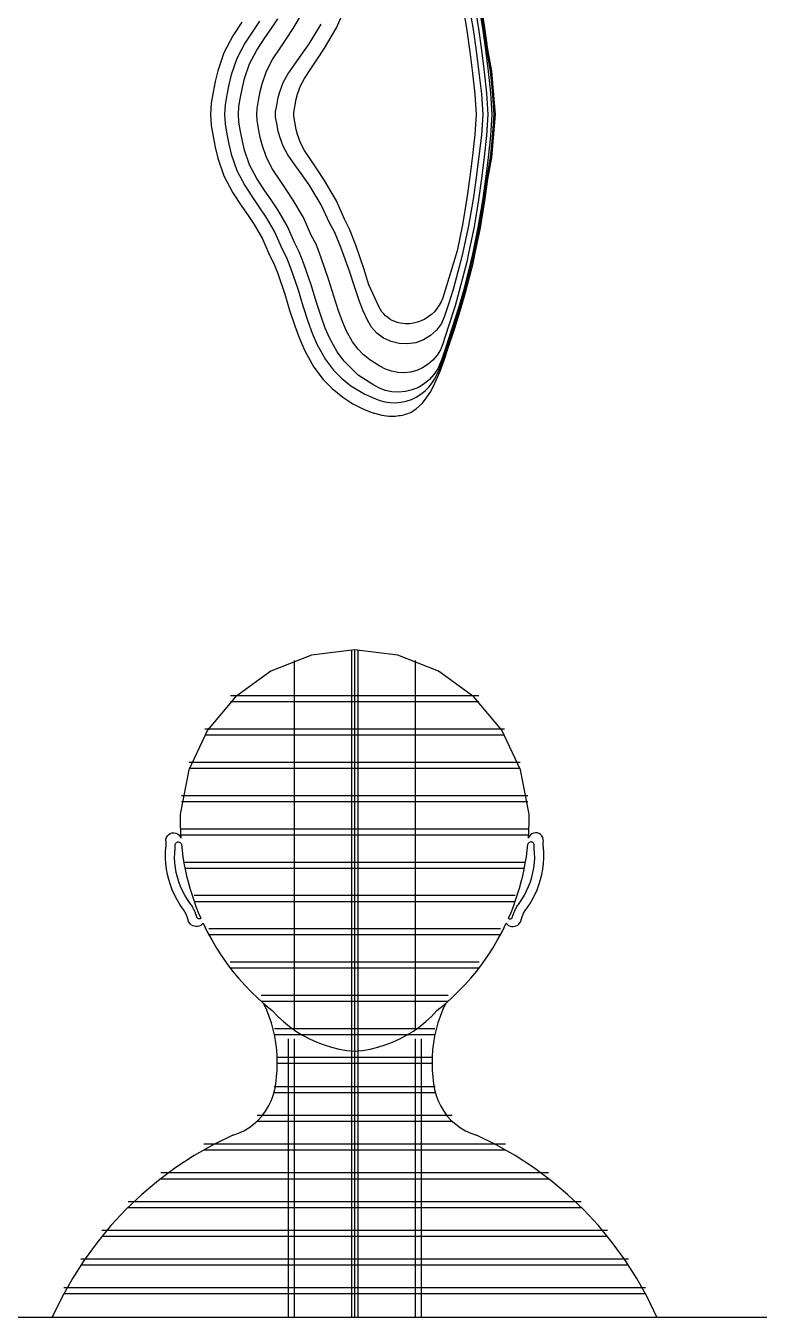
# Model space of a CAD drawing. Extents: x -1557 to 1557, y -795 to 795.
# Drawn here: x -877 to -391, y -795 to 59 of the extents above; entities that cross this region are included whole.
import ezdxf

# ---------------------------------------------------------------- set-up
doc = ezdxf.new("R2010")
doc.units = 0
doc.header["$MEASUREMENT"] = 0
doc.layers.get('0').update_dxf_attribs({"linetype": 'CONTINUOUS'})

msp = doc.modelspace()

# ---------------------------------------------------------------- linework, layer by layer
for p, q in [((-699.67, 56.93), (-692.86, 68.53)), ((-671.1, 57.43), (-665.79, 69.57)), ((-587.71, 73.18), (-584.8, 55.64)), ((-583.85, 73.98), (-580.77, 56.3)), ((-580.11, 74.59), (-577.16, 56.81)), ((-577.58, 75.06), (-574.62, 57.2)), ((-573.73, 57.34), (-576.7, 75.22)), ((-572.94, 57.46), (-575.91, 75.36)), ((-733.74, 61.15), (-739.72, 52.08)), ((-721.99, 61.96), (-726.1, 56)), ((-714.34, 56.77), (-709.95, 63.36)), ((-689.19, 46.95), (-681.17, 59.97)), ((-739.72, 52.08), (-745.56, 40.97)), ((-726.1, 56), (-731.77, 47.39)), ((-718.44, 50.83), (-714.34, 56.77)), ((-704.31, 49.96), (-699.67, 56.93)), ((-678.99, 43.98), (-671.1, 57.43)), ((-584.8, 55.64), (-582.83, 41.61)), ((-580.77, 56.3), (-578.68, 42.19)), ((-577.16, 56.81), (-575.16, 42.62)), ((-574.62, 57.2), (-572.61, 42.96)), ((-571.72, 43.06), (-573.73, 57.34)), ((-570.93, 43.18), (-572.94, 57.46)), ((-731.77, 47.39), (-737.08, 37.3)), ((-728.58, 33.61), (-723.81, 42.68)), ((-723.81, 42.68), (-718.44, 50.83)), ((-713.35, 36.51), (-708.38, 44.06)), ((-708.38, 44.06), (-704.31, 49.96)), ((-694.46, 39.41), (-689.19, 46.95)), ((-684.12, 36.28), (-678.99, 43.98)), ((-572.61, 42.96), (-570.85, 28.68)), ((-569.23, 28.77), (-571.72, 43.06)), ((-568.43, 28.88), (-570.93, 43.18)), ((-745.56, 40.97), (-749.67, 29.12)), ((-737.08, 37.3), (-740.82, 26.51)), ((-717.42, 28.78), (-713.35, 36.51)), ((-698.72, 33.54), (-694.46, 39.41)), ((-688.16, 30.42), (-684.12, 36.28)), ((-582.83, 41.61), (-581.08, 27.47)), ((-578.68, 42.19), (-576.84, 27.99)), ((-575.16, 42.62), (-573.4, 28.38)), ((-749.67, 29.12), (-751.39, 22.04)), ((-740.82, 26.51), (-742.39, 20.06)), ((-731.94, 23.9), (-728.58, 33.61)), ((-720.3, 20.47), (-717.42, 28.78)), ((-706.41, 21.28), (-703.28, 26.94)), ((-703.28, 26.94), (-698.72, 33.54)), ((-692.33, 24.09), (-688.16, 30.42)), ((-581.08, 27.47), (-579.51, 13.57)), ((-576.84, 27.99), (-575.17, 13.94)), ((-573.4, 28.38), (-571.8, 14.22)), ((-570.85, 28.68), (-569.24, 14.44)), ((-567.95, 15.64), (-569.23, 28.77)), ((-567.16, 15.71), (-568.43, 28.88)), ((-751.39, 22.04), (-752.78, 14.9)), ((-742.39, 20.06), (-743.71, 13.28)), ((-734.62, 11.65), (-733.36, 18.08)), ((-733.36, 18.08), (-731.94, 23.9)), ((-721.52, 15.48), (-720.3, 20.47)), ((-708.64, 15.15), (-706.41, 21.28)), ((-696.88, 13.57), (-694.98, 19.05)), ((-694.98, 19.05), (-692.33, 24.09)), ((-752.78, 14.9), (-753.97, 7.61)), ((-743.71, 13.28), (-744.81, 6.57)), ((-735.62, 5.53), (-734.62, 11.65)), ((-723.56, 4.16), (-722.68, 9.51)), ((-722.68, 9.51), (-721.52, 15.48)), ((-710.66, 6.2), (-709.59, 11.45)), ((-709.59, 11.45), (-708.64, 15.15)), ((-698.67, 5.21), (-697.69, 10.25)), ((-697.69, 10.25), (-696.88, 13.57)), ((-579.51, 13.57), (-578.75, 0.27)), ((-575.17, 13.94), (-574.36, 0.27)), ((-571.8, 14.22), (-571.01, 0.27)), ((-569.24, 14.44), (-568.43, 0.27)), ((-566.82, 0.27), (-567.95, 15.64)), ((-566.02, 0.27), (-567.16, 15.71)), ((-753.97, 7.61), (-754.45, 0.27)), ((-754.45, 0.27), (-753.97, -7.07)), ((-744.81, 6.57), (-745.21, 0.27)), ((-745.21, 0.27), (-744.81, -6.03)), ((-735.95, 0.27), (-735.62, 5.53)), ((-735.62, -4.98), (-735.95, 0.27)), ((-723.8, 0.27), (-723.56, 4.16)), ((-723.56, -3.61), (-723.8, 0.27)), ((-711.49, 0.27), (-711.38, 2.04)), ((-711.38, -1.49), (-711.49, 0.27)), ((-711.38, 2.04), (-710.66, 6.2)), ((-699.37, 0.27), (-699.29, 1.41)), ((-699.29, -0.86), (-699.37, 0.27)), ((-699.29, 1.41), (-698.67, 5.21)), ((-578.75, 0.27), (-579.51, -13.02)), ((-574.36, 0.27), (-575.17, -13.39)), ((-571.01, 0.27), (-571.8, -13.67)), ((-568.43, 0.27), (-569.24, -13.89)), ((-567.95, -15.1), (-566.82, 0.27)), ((-567.16, -15.16), (-566.02, 0.27)), ((-753.97, -7.07), (-752.78, -14.36)), ((-744.81, -6.03), (-743.71, -12.73)), ((-734.62, -11.1), (-735.62, -4.98)), ((-722.68, -8.97), (-723.56, -3.61)), ((-710.66, -5.65), (-711.38, -1.49)), ((-709.59, -10.91), (-710.66, -5.65)), ((-698.67, -4.67), (-699.29, -0.86)), ((-697.69, -9.71), (-698.67, -4.67)), ((-752.78, -14.36), (-751.39, -21.49)), ((-743.71, -12.73), (-742.39, -19.52)), ((-733.36, -17.54), (-734.62, -11.1)), ((-721.52, -14.94), (-722.68, -8.97)), ((-720.3, -19.92), (-721.52, -14.94)), ((-708.64, -14.61), (-709.59, -10.91)), ((-706.41, -20.74), (-708.64, -14.61)), ((-696.88, -13.03), (-697.69, -9.71)), ((-694.98, -18.51), (-696.88, -13.03)), ((-579.51, -13.02), (-581.08, -26.93)), ((-575.17, -13.39), (-576.84, -27.44)), ((-571.8, -13.67), (-573.4, -27.83)), ((-569.24, -13.89), (-570.85, -28.14)), ((-569.23, -28.23), (-567.95, -15.1)), ((-568.43, -28.33), (-567.16, -15.16)), ((-751.39, -21.49), (-749.67, -28.57)), ((-742.39, -19.52), (-740.82, -25.97)), ((-731.94, -23.35), (-733.36, -17.54)), ((-728.58, -33.07), (-731.94, -23.35)), ((-717.42, -28.23), (-720.3, -19.92)), ((-703.28, -26.39), (-706.41, -20.74)), ((-692.33, -23.55), (-694.98, -18.51)), ((-688.16, -29.88), (-692.33, -23.55)), ((-749.67, -28.57), (-745.56, -40.43)), ((-740.82, -25.97), (-737.08, -36.75)), ((-723.81, -42.14), (-728.58, -33.07)), ((-713.35, -35.96), (-717.42, -28.23)), ((-698.72, -33), (-703.28, -26.39)), ((-694.46, -38.87), (-698.72, -33)), ((-684.12, -35.73), (-688.16, -29.88)), ((-581.08, -26.93), (-582.83, -41.07)), ((-576.84, -27.44), (-578.68, -41.64)), ((-573.4, -27.83), (-575.16, -42.08)), ((-570.85, -28.14), (-572.61, -42.42)), ((-571.72, -42.51), (-569.23, -28.23)), ((-570.93, -42.64), (-568.43, -28.33)), ((-745.56, -40.43), (-739.72, -51.53)), ((-737.08, -36.75), (-731.77, -46.84)), ((-718.44, -50.29), (-723.81, -42.14)), ((-708.38, -43.51), (-713.35, -35.96)), ((-689.19, -46.4), (-694.46, -38.87)), ((-678.99, -43.44), (-684.12, -35.73)), ((-582.83, -41.07), (-584.8, -55.09)), ((-578.68, -41.64), (-580.77, -55.76)), ((-575.16, -42.08), (-577.16, -56.27)), ((-572.61, -42.42), (-574.62, -56.66)), ((-573.73, -56.79), (-571.72, -42.51)), ((-572.94, -56.91), (-570.93, -42.64)), ((-731.77, -46.84), (-726.1, -55.46)), ((-714.34, -56.23), (-718.44, -50.29)), ((-704.31, -49.42), (-708.38, -43.51)), ((-699.67, -56.38), (-704.31, -49.42)), ((-681.17, -59.43), (-689.19, -46.4)), ((-671.1, -56.88), (-678.99, -43.44)), ((-739.72, -51.53), (-733.74, -60.61)), ((-726.1, -55.46), (-721.99, -61.41)), ((-709.95, -62.82), (-714.34, -56.23)), ((-692.86, -67.98), (-699.67, -56.38)), ((-675.65, -71.44), (-681.17, -59.43)), ((-665.79, -69.02), (-671.1, -56.88)), ((-584.8, -55.09), (-587.71, -72.64)), ((-580.77, -55.76), (-583.85, -73.44)), ((-577.16, -56.27), (-580.11, -74.04)), ((-574.62, -56.66), (-577.58, -74.51)), ((-576.7, -74.67), (-573.73, -56.79)), ((-575.91, -74.82), (-572.94, -56.91)), ((-733.74, -60.61), (-729.61, -66.58)), ((-729.61, -66.58), (-725.6, -72.61)), ((-721.99, -61.41), (-717.79, -67.72)), ((-717.79, -67.72), (-711.93, -77.7)), ((-703.68, -73.5), (-709.95, -62.82)), ((-687.79, -79.57), (-692.86, -67.98)), ((-725.6, -72.61), (-720.15, -81.89)), ((-698.73, -84.81), (-703.68, -73.5)), ((-672.15, -77.82), (-675.65, -71.44)), ((-662.4, -75.51), (-665.79, -69.02)), ((-658.28, -86.16), (-662.4, -75.51)), ((-587.71, -72.64), (-591.23, -89.92)), ((-583.85, -73.44), (-587.56, -90.84)), ((-580.11, -74.04), (-583.67, -91.55)), ((-577.58, -74.51), (-581.15, -92.09)), ((-580.28, -92.28), (-576.7, -74.67)), ((-579.5, -92.45), (-575.91, -74.82)), ((-720.15, -81.89), (-715.38, -92.79)), ((-711.93, -77.7), (-707.07, -88.81)), ((-695.71, -90.6), (-698.73, -84.81)), ((-684.65, -85.59), (-687.79, -79.57)), ((-667.99, -88.06), (-672.15, -77.82)), ((-715.38, -92.79), (-712.55, -98.22)), ((-707.07, -88.81), (-704.14, -94.42)), ((-692.61, -98.62), (-695.71, -90.6)), ((-681.21, -94.48), (-684.65, -85.59)), ((-662.51, -103.43), (-667.99, -88.06)), ((-653, -101.71), (-658.28, -86.16)), ((-591.23, -89.92), (-600.86, -121.05)), ((-587.56, -90.84), (-588.88, -96.32)), ((-583.67, -91.55), (-584.94, -97.1)), ((-581.15, -92.09), (-582.44, -97.71)), ((-581.57, -97.92), (-580.28, -92.28)), ((-580.79, -98.11), (-579.5, -92.45)), ((-712.55, -98.22), (-709.96, -104.92)), ((-704.14, -94.42), (-701.3, -101.77)), ((-701.3, -101.77), (-696.53, -115.81)), ((-687.74, -112.96), (-692.61, -98.62)), ((-676.2, -109.23), (-681.21, -94.48)), ((-649.68, -112.48), (-653, -101.71)), ((-588.88, -96.32), (-594.01, -115.46)), ((-584.94, -97.1), (-589.85, -116.33)), ((-582.44, -97.71), (-587.37, -117.01)), ((-586.5, -117.24), (-581.57, -97.92)), ((-585.73, -117.45), (-580.79, -98.11)), ((-709.96, -104.92), (-705.3, -118.65)), ((-672.93, -119.84), (-676.2, -109.23)), ((-659.04, -114.17), (-662.51, -103.43)), ((-705.3, -118.65), (-702.09, -129.06)), ((-696.53, -115.81), (-693.3, -126.28)), ((-684.49, -123.49), (-687.74, -112.96)), ((-655.9, -123.38), (-659.04, -114.17)), ((-642.98, -127.2), (-649.68, -112.48)), ((-594.01, -115.46), (-596.96, -125.23)), ((-589.85, -116.33), (-592.69, -126.19)), ((-587.37, -117.01), (-590.22, -126.93)), ((-589.36, -127.19), (-586.5, -117.24)), ((-588.6, -127.42), (-585.73, -117.45)), ((-693.3, -126.28), (-690.01, -136.44)), ((-681.27, -133.44), (-684.49, -123.49)), ((-669.8, -129.49), (-672.93, -119.84)), ((-653.54, -129.57), (-655.9, -123.38)), ((-642.07, -128.75), (-642.98, -127.2)), ((-603.13, -125.88), (-604.64, -128.1)), ((-601.87, -123.53), (-603.13, -125.88)), ((-600.86, -121.05), (-601.87, -123.53)), ((-596.96, -125.23), (-599.57, -133.21)), ((-592.69, -126.19), (-596.93, -139.8)), ((-590.22, -126.93), (-594.48, -140.59)), ((-593.63, -140.86), (-589.36, -127.19)), ((-592.86, -141.11), (-588.6, -127.42)), ((-702.09, -129.06), (-698.72, -139.44)), ((-690.01, -136.44), (-687.09, -144.45)), ((-678.51, -141.03), (-681.27, -133.44)), ((-667.24, -136.54), (-669.8, -129.49)), ((-664.61, -142.59), (-667.24, -136.54)), ((-650.68, -135.84), (-653.54, -129.57)), ((-647.98, -140.42), (-650.68, -135.84)), ((-641.04, -130.23), (-642.07, -128.75)), ((-639.88, -131.6), (-641.04, -130.23)), ((-638.6, -132.87), (-639.88, -131.6)), ((-637.21, -134.02), (-638.6, -132.87)), ((-635.73, -135.05), (-637.21, -134.02)), ((-634.17, -135.94), (-635.73, -135.05)), ((-632.53, -136.69), (-634.17, -135.94)), ((-615.09, -136.2), (-617.6, -137.1)), ((-612.68, -135.03), (-615.09, -136.2)), ((-610.41, -133.62), (-612.68, -135.03)), ((-608.29, -131.99), (-610.41, -133.62)), ((-606.36, -130.14), (-608.29, -131.99)), ((-604.64, -128.1), (-606.36, -130.14)), ((-599.57, -133.21), (-601.74, -138.04)), ((-698.72, -139.44), (-695.65, -147.87)), ((-687.09, -144.45), (-683.8, -152.04)), ((-675.5, -147.95), (-678.51, -141.03)), ((-660.5, -150.02), (-664.61, -142.59)), ((-644.36, -144.4), (-647.98, -140.42)), ((-639.99, -147.59), (-644.36, -144.4)), ((-630.83, -137.29), (-632.53, -136.69)), ((-629.09, -137.75), (-630.83, -137.29)), ((-627.32, -138.04), (-629.09, -137.75)), ((-625.52, -138.19), (-627.32, -138.04)), ((-622.85, -138.1), (-625.52, -138.19)), ((-620.2, -137.74), (-622.85, -138.1)), ((-617.6, -137.1), (-620.2, -137.74)), ((-604.88, -142.36), (-608.87, -145.99)), ((-601.74, -138.04), (-604.88, -142.36)), ((-596.93, -139.8), (-600.76, -151.36)), ((-594.48, -140.59), (-598.99, -154.17)), ((-598.14, -154.46), (-593.63, -140.86)), ((-597.38, -154.71), (-592.86, -141.11)), ((-695.65, -147.87), (-692.07, -156.11)), ((-683.8, -152.04), (-678.43, -161.73)), ((-670.68, -156.67), (-675.5, -147.95)), ((-656.79, -154.88), (-660.5, -150.02)), ((-635.02, -149.89), (-639.99, -147.59)), ((-629.68, -151.19), (-635.02, -149.89)), ((-624.17, -151.44), (-629.68, -151.19)), ((-618.71, -150.63), (-624.17, -151.44)), ((-613.55, -148.79), (-618.71, -150.63)), ((-608.87, -145.99), (-613.55, -148.79)), ((-600.76, -151.36), (-602.4, -155.28)), ((-692.07, -156.11), (-686.17, -166.78)), ((-678.43, -161.73), (-672.98, -168.88)), ((-665.97, -162.83), (-670.68, -156.67)), ((-653.38, -158.36), (-656.79, -154.88)), ((-649.01, -161.9), (-653.38, -158.36)), ((-642.46, -166.11), (-649.01, -161.9)), ((-607.35, -162.15), (-610.54, -164.94)), ((-604.61, -158.9), (-607.35, -162.15)), ((-602.4, -155.28), (-604.61, -158.9)), ((-603.38, -169.28), (-600.68, -161.9)), ((-602.63, -169.57), (-599.92, -162.17)), ((-601.52, -161.6), (-602.3, -163.72)), ((-598.99, -154.17), (-601.52, -161.6)), ((-600.68, -161.9), (-598.14, -154.46)), ((-599.92, -162.17), (-597.38, -154.71)), ((-686.17, -166.78), (-679.96, -174.92)), ((-672.98, -168.88), (-667.79, -174.19)), ((-656.69, -172.19), (-665.97, -162.83)), ((-638.72, -168.12), (-642.46, -166.11)), ((-634.73, -169.55), (-638.72, -168.12)), ((-630.56, -170.36), (-634.73, -169.55)), ((-626.32, -170.52), (-630.56, -170.36)), ((-622.1, -170.05), (-626.32, -170.52)), ((-618, -168.94), (-622.1, -170.05)), ((-614.12, -167.22), (-618, -168.94)), ((-610.54, -164.94), (-614.12, -167.22)), ((-604.16, -167.82), (-606.62, -171.6)), ((-606.25, -174.69), (-603.38, -169.28)), ((-604.88, -175.01), (-602.63, -169.57)), ((-602.3, -163.72), (-604.16, -167.82)), ((-679.96, -174.92), (-674, -181.01)), ((-667.79, -174.19), (-661.55, -179.25)), ((-661.55, -179.25), (-652.39, -184.73)), ((-647.07, -178.38), (-656.69, -172.19)), ((-643.14, -180.59), (-647.07, -178.38)), ((-613.09, -177.86), (-616.96, -180.18)), ((-609.62, -174.97), (-613.09, -177.86)), ((-610.04, -179.98), (-607.87, -177.14)), ((-606.62, -171.6), (-609.62, -174.97)), ((-607.87, -177.14), (-606.25, -174.69)), ((-607.43, -180.32), (-604.88, -175.01)), ((-674, -181.01), (-666.95, -186.72)), ((-666.95, -186.72), (-660.33, -190.97)), ((-652.39, -184.73), (-645.85, -187.44)), ((-645.85, -187.44), (-642.54, -188.78)), ((-638.91, -182.18), (-643.14, -180.59)), ((-634.5, -183.12), (-638.91, -182.18)), ((-630, -183.39), (-634.5, -183.12)), ((-625.51, -182.98), (-630, -183.39)), ((-621.13, -181.91), (-625.51, -182.98)), ((-621.57, -188.2), (-618.34, -186.67)), ((-616.96, -180.18), (-621.13, -181.91)), ((-618.34, -186.67), (-615.31, -184.77)), ((-615.31, -184.77), (-612.54, -182.53)), ((-612.82, -188.79), (-611.26, -186.68)), ((-612.54, -182.53), (-610.04, -179.98)), ((-611.26, -186.68), (-609.24, -183.56)), ((-609.24, -183.56), (-607.43, -180.32)), ((-660.33, -190.97), (-654.02, -194.2)), ((-654.02, -194.2), (-648.45, -196.47)), ((-642.54, -188.78), (-639.1, -189.73)), ((-639.1, -189.73), (-635.57, -190.26)), ((-635.57, -190.26), (-632, -190.37)), ((-632, -190.37), (-628.44, -190.06)), ((-628.44, -190.06), (-624.95, -189.33)), ((-624.95, -189.33), (-621.57, -188.2)), ((-621.91, -196.69), (-618.14, -194.12)), ((-618.14, -194.12), (-614.53, -190.79)), ((-614.53, -190.79), (-612.82, -188.79)), ((-648.45, -196.47), (-641.19, -198.56)), ((-641.19, -198.56), (-636.43, -199.14)), ((-636.43, -199.14), (-635.33, -199.19)), ((-635.33, -199.19), (-634.23, -199.2)), ((-634.23, -199.2), (-633.13, -199.17)), ((-633.13, -199.17), (-632.03, -199.11)), ((-632.03, -199.11), (-630.94, -199.01)), ((-630.94, -199.01), (-629.85, -198.87)), ((-629.85, -198.87), (-628.76, -198.69)), ((-628.76, -198.69), (-627.68, -198.48)), ((-627.68, -198.48), (-626.61, -198.23)), ((-626.61, -198.23), (-625.55, -197.94)), ((-625.55, -197.94), (-624.5, -197.61)), ((-624.5, -197.61), (-623.46, -197.25)), ((-623.46, -197.25), (-621.91, -196.69)), ((-687.71, -357.23), (-714.55, -367.81)), ((-659.09, -353.63), (-687.71, -357.23)), ((-661.09, -353.63), (-661.09, -794.77)), ((-659.09, -353.63), (-659.09, -618.97)), ((-630.47, -357.23), (-659.09, -353.63)), ((-657.09, -353.63), (-657.09, -794.77)), ((-603.63, -367.81), (-630.47, -357.23)), ((-699.09, -360.77), (-699.09, -604.89)), ((-619.09, -360.77), (-619.09, -604.89)), ((-714.55, -367.81), (-737.94, -384.7)), ((-580.24, -384.7), (-603.63, -367.81)), ((-741.26, -383.92), (-576.92, -383.92)), ((-737.94, -384.7), (-756.41, -406.86)), ((-741.26, -387.92), (-576.92, -387.92)), ((-561.77, -406.86), (-580.24, -384.7)), ((-756.41, -406.86), (-768.82, -432.9)), ((-758.31, -405.92), (-559.87, -405.92)), ((-549.36, -432.9), (-561.77, -406.86)), ((-758.31, -409.92), (-559.87, -409.92)), ((-768.82, -432.9), (-774.4, -461.2)), ((-768.49, -427.92), (-549.69, -427.92)), ((-768.49, -431.92), (-549.69, -431.92)), ((-543.78, -461.2), (-549.36, -432.9)), ((-773.66, -449.92), (-544.52, -449.92)), ((-773.66, -453.92), (-544.52, -453.92)), ((-774.47, -464.02), (-774.48, -465.43)), ((-774.48, -465.43), (-774.48, -466.83)), ((-774.48, -466.83), (-774.48, -468.24)), ((-774.48, -468.24), (-774.45, -469.65)), ((-774.44, -462.61), (-774.47, -464.02)), ((-774.4, -461.2), (-774.44, -462.61)), ((-543.74, -462.61), (-543.78, -461.2)), ((-543.71, -464.02), (-543.74, -462.61)), ((-543.73, -469.65), (-543.71, -468.24)), ((-543.7, -465.43), (-543.71, -464.02)), ((-543.71, -468.24), (-543.7, -466.83)), ((-543.7, -466.83), (-543.7, -465.43)), ((-783.9, -478.91), (-783.58, -477.72)), ((-783.58, -477.72), (-782.98, -476.64)), ((-782.98, -476.64), (-782.13, -475.74)), ((-782.13, -475.74), (-781.1, -475.07)), ((-781.1, -475.07), (-779.93, -474.67)), ((-779.93, -474.67), (-778.69, -474.56)), ((-778.69, -474.56), (-777.47, -474.76)), ((-777.47, -474.76), (-776.34, -475.25)), ((-776.34, -475.25), (-775.35, -476)), ((-775.35, -476), (-774.58, -476.96)), ((-774.58, -476.96), (-774.06, -478.08)), ((-774.45, -469.65), (-774.42, -471.06)), ((-774.42, -471.06), (-774.37, -472.46)), ((-774.37, -472.46), (-774.31, -473.87)), ((-774.31, -473.87), (-774.24, -475.27)), ((-774.24, -475.27), (-774.16, -476.68)), ((-774.21, -471.92), (-543.97, -471.92)), ((-774.21, -475.92), (-543.97, -475.92)), ((-774.16, -476.68), (-774.06, -478.08)), ((-544.12, -478.08), (-544.02, -476.68)), ((-543.6, -476.96), (-544.12, -478.08)), ((-544.02, -476.68), (-543.94, -475.27)), ((-543.94, -475.27), (-543.87, -473.87)), ((-543.87, -473.87), (-543.81, -472.46)), ((-543.81, -472.46), (-543.76, -471.06)), ((-543.76, -471.06), (-543.73, -469.65)), ((-542.83, -476), (-543.6, -476.96)), ((-541.84, -475.25), (-542.83, -476)), ((-540.71, -474.76), (-541.84, -475.25)), ((-539.49, -474.56), (-540.71, -474.76)), ((-538.25, -474.67), (-539.49, -474.56)), ((-537.09, -475.07), (-538.25, -474.67)), ((-536.05, -475.74), (-537.09, -475.07)), ((-535.2, -476.64), (-536.05, -475.74)), ((-534.6, -477.72), (-535.2, -476.64)), ((-534.28, -478.91), (-534.6, -477.72)), ((-784.16, -487.77), (-783.91, -484.19)), ((-783.92, -480.15), (-783.9, -478.91)), ((-783.89, -480.48), (-783.92, -480.15)), ((-783.91, -484.19), (-783.88, -483.85)), ((-783.87, -480.82), (-783.89, -480.48)), ((-783.88, -483.85), (-783.86, -483.51)), ((-783.84, -481.16), (-783.87, -480.82)), ((-783.86, -483.51), (-783.84, -483.18)), ((-783.83, -481.49), (-783.84, -481.16)), ((-783.84, -483.18), (-783.83, -482.84)), ((-783.82, -481.83), (-783.83, -481.49)), ((-783.83, -482.84), (-783.82, -482.5)), ((-783.82, -482.17), (-783.82, -481.83)), ((-783.82, -482.5), (-783.82, -482.17)), ((-778.16, -487.99), (-777.94, -484.78)), ((-777.94, -484.78), (-777.93, -484.61)), ((-777.93, -484.61), (-777.91, -484.44)), ((-777.91, -484.44), (-777.9, -484.27)), ((-777.9, -484.27), (-777.88, -484.1)), ((-777.88, -484.1), (-777.87, -483.94)), ((-777.87, -483.94), (-777.86, -483.77)), ((-777.86, -483.77), (-777.85, -483.6)), ((-777.85, -483.6), (-777.84, -483.43)), ((-777.84, -483.27), (-777.83, -483.1)), ((-777.84, -483.43), (-777.84, -483.27)), ((-777.83, -482.93), (-777.82, -482.76)), ((-777.83, -483.1), (-777.83, -482.93)), ((-777.82, -482.76), (-777.77, -482.27)), ((-777.77, -482.27), (-777.61, -481.8)), ((-777.61, -481.8), (-777.34, -481.39)), ((-777.34, -481.39), (-776.98, -481.05)), ((-776.98, -481.05), (-776.56, -480.8)), ((-776.56, -480.8), (-776.08, -480.66)), ((-776.08, -480.66), (-775.59, -480.63)), ((-775.59, -480.63), (-775.1, -480.72)), ((-775.1, -480.72), (-774.65, -480.91)), ((-774.65, -480.91), (-774.26, -481.21)), ((-774.26, -481.21), (-773.94, -481.59)), ((-773.94, -481.59), (-773.73, -482.04)), ((-773.73, -482.04), (-773.26, -486.25)), ((-773.26, -486.25), (-772.68, -490.46)), ((-545.5, -490.46), (-544.92, -486.25)), ((-544.92, -486.25), (-544.45, -482.04)), ((-544.24, -481.59), (-544.45, -482.04)), ((-543.92, -481.21), (-544.24, -481.59)), ((-543.53, -480.91), (-543.92, -481.21)), ((-543.08, -480.72), (-543.53, -480.91)), ((-542.59, -480.63), (-543.08, -480.72)), ((-542.1, -480.66), (-542.59, -480.63)), ((-541.63, -480.8), (-542.1, -480.66)), ((-541.2, -481.05), (-541.63, -480.8)), ((-540.84, -481.39), (-541.2, -481.05)), ((-540.57, -481.8), (-540.84, -481.39)), ((-540.41, -482.27), (-540.57, -481.8)), ((-540.36, -482.76), (-540.41, -482.27)), ((-540.35, -482.93), (-540.36, -482.76)), ((-540.35, -483.1), (-540.35, -482.93)), ((-540.34, -483.27), (-540.35, -483.1)), ((-540.34, -483.43), (-540.34, -483.27)), ((-540.33, -483.6), (-540.34, -483.43)), ((-540.32, -483.77), (-540.33, -483.6)), ((-540.31, -483.94), (-540.32, -483.77)), ((-540.3, -484.1), (-540.31, -483.94)), ((-540.28, -484.27), (-540.3, -484.1)), ((-540.27, -484.44), (-540.28, -484.27)), ((-540.25, -484.61), (-540.27, -484.44)), ((-540.24, -484.78), (-540.25, -484.61)), ((-540.02, -487.99), (-540.24, -484.78)), ((-534.36, -481.83), (-534.35, -481.49)), ((-534.36, -482.17), (-534.36, -481.83)), ((-534.36, -482.5), (-534.36, -482.17)), ((-534.35, -482.84), (-534.36, -482.5)), ((-534.35, -481.49), (-534.34, -481.16)), ((-534.34, -483.18), (-534.35, -482.84)), ((-534.34, -481.16), (-534.32, -480.82)), ((-534.32, -483.51), (-534.34, -483.18)), ((-534.32, -480.82), (-534.29, -480.48)), ((-534.3, -483.85), (-534.32, -483.51)), ((-534.27, -484.19), (-534.3, -483.85)), ((-534.29, -480.48), (-534.26, -480.15)), ((-534.26, -480.15), (-534.28, -478.91)), ((-534.02, -487.77), (-534.27, -484.19)), ((-784.18, -491.37), (-784.16, -487.77)), ((-783.98, -494.96), (-784.18, -491.37)), ((-783.56, -498.53), (-783.98, -494.96)), ((-778.18, -491.22), (-778.16, -487.99)), ((-778, -494.44), (-778.18, -491.22)), ((-777.63, -497.65), (-778, -494.44)), ((-772.68, -490.46), (-771.99, -494.64)), ((-771.99, -494.64), (-771.19, -498.81)), ((-771.37, -493.92), (-546.81, -493.92)), ((-546.99, -498.81), (-546.19, -494.64)), ((-546.19, -494.64), (-545.5, -490.46)), ((-540.55, -497.65), (-540.18, -494.44)), ((-540.18, -494.44), (-540, -491.22)), ((-540, -491.22), (-540.02, -487.99)), ((-534.62, -498.53), (-534.2, -494.96)), ((-534.2, -494.96), (-534, -491.37)), ((-534, -491.37), (-534.02, -487.77)), ((-782.93, -502.07), (-783.56, -498.53)), ((-782.08, -505.56), (-782.93, -502.07)), ((-777.06, -500.83), (-777.63, -497.65)), ((-776.29, -503.96), (-777.06, -500.83)), ((-771.37, -497.92), (-546.81, -497.92)), ((-771.19, -498.81), (-770.27, -502.95)), ((-770.27, -502.95), (-769.25, -507.07)), ((-548.93, -507.07), (-547.91, -502.95)), ((-547.91, -502.95), (-546.99, -498.81)), ((-541.89, -503.96), (-541.12, -500.83)), ((-541.12, -500.83), (-540.55, -497.65)), ((-536.1, -505.56), (-535.25, -502.07)), ((-535.25, -502.07), (-534.62, -498.53)), ((-781.01, -508.99), (-782.08, -505.56)), ((-779.74, -512.36), (-781.01, -508.99)), ((-775.34, -507.04), (-776.29, -503.96)), ((-774.2, -510.06), (-775.34, -507.04)), ((-772.87, -513), (-774.2, -510.06)), ((-769.25, -507.07), (-768.12, -511.16)), ((-768.12, -511.16), (-766.88, -515.22)), ((-551.3, -515.22), (-550.06, -511.16)), ((-550.06, -511.16), (-548.93, -507.07)), ((-545.31, -513), (-543.98, -510.06)), ((-543.98, -510.06), (-542.84, -507.04)), ((-542.84, -507.04), (-541.89, -503.96)), ((-538.44, -512.36), (-537.17, -508.99)), ((-537.17, -508.99), (-536.1, -505.56)), ((-778.26, -515.63), (-779.74, -512.36)), ((-776.59, -518.81), (-778.26, -515.63)), ((-774.72, -521.89), (-776.59, -518.81)), ((-771.37, -515.86), (-772.87, -513)), ((-769.69, -518.62), (-771.37, -515.86)), ((-767.85, -521.27), (-769.69, -518.62)), ((-766.88, -515.22), (-765.54, -519.24)), ((-765.54, -519.24), (-764.09, -523.23)), ((-765.3, -515.92), (-552.88, -515.92)), ((-765.3, -519.92), (-552.88, -519.92)), ((-554.09, -523.23), (-552.64, -519.24)), ((-552.64, -519.24), (-551.3, -515.22)), ((-550.33, -521.27), (-548.49, -518.62)), ((-548.49, -518.62), (-546.81, -515.86)), ((-546.81, -515.86), (-545.31, -513)), ((-543.46, -521.89), (-541.59, -518.81)), ((-541.59, -518.81), (-539.92, -515.63)), ((-539.92, -515.63), (-538.44, -512.36)), ((-772.67, -524.84), (-774.72, -521.89)), ((-772.28, -525.39), (-772.67, -524.84)), ((-771.9, -525.96), (-772.28, -525.39)), ((-771.55, -526.53), (-771.9, -525.96)), ((-771.21, -527.12), (-771.55, -526.53)), ((-770.89, -527.72), (-771.21, -527.12)), ((-770.6, -528.33), (-770.89, -527.72)), ((-770.32, -528.95), (-770.6, -528.33)), ((-770.07, -529.58), (-770.32, -528.95)), ((-767.37, -521.94), (-767.85, -521.27)), ((-766.91, -522.63), (-767.37, -521.94)), ((-766.47, -523.33), (-766.91, -522.63)), ((-766.06, -524.04), (-766.47, -523.33)), ((-765.67, -524.77), (-766.06, -524.04)), ((-765.3, -525.51), (-765.67, -524.77)), ((-764.95, -526.26), (-765.3, -525.51)), ((-764.63, -527.02), (-764.95, -526.26)), ((-764.33, -527.79), (-764.63, -527.02)), ((-764.06, -528.57), (-764.33, -527.79)), ((-764.09, -523.23), (-762.53, -527.18)), ((-763.81, -529.36), (-764.06, -528.57)), ((-762.53, -527.18), (-760.87, -531.08)), ((-557.31, -531.08), (-555.65, -527.18)), ((-555.65, -527.18), (-554.09, -523.23)), ((-554.37, -529.36), (-554.12, -528.57)), ((-554.12, -528.57), (-553.85, -527.79)), ((-553.85, -527.79), (-553.55, -527.02)), ((-553.55, -527.02), (-553.23, -526.26)), ((-553.23, -526.26), (-552.88, -525.51)), ((-552.88, -525.51), (-552.51, -524.77)), ((-552.51, -524.77), (-552.12, -524.04)), ((-552.12, -524.04), (-551.71, -523.33)), ((-551.71, -523.33), (-551.27, -522.63)), ((-551.27, -522.63), (-550.81, -521.94)), ((-550.81, -521.94), (-550.33, -521.27)), ((-548.11, -529.58), (-547.86, -528.95)), ((-547.86, -528.95), (-547.58, -528.33)), ((-547.58, -528.33), (-547.29, -527.72)), ((-547.29, -527.72), (-546.97, -527.12)), ((-546.97, -527.12), (-546.63, -526.53)), ((-546.63, -526.53), (-546.28, -525.96)), ((-546.28, -525.96), (-545.9, -525.39)), ((-545.9, -525.39), (-545.51, -524.84)), ((-545.51, -524.84), (-543.46, -521.89)), ((-769.84, -530.22), (-770.07, -529.58)), ((-769.63, -530.86), (-769.84, -530.22)), ((-769.44, -531.52), (-769.63, -530.86)), ((-769.27, -532.17), (-769.44, -531.52)), ((-768.94, -533.17), (-769.27, -532.17)), ((-768.42, -534.09), (-768.94, -533.17)), ((-767.75, -534.89), (-768.42, -534.09)), ((-766.94, -535.56), (-767.75, -534.89)), ((-766.01, -536.07), (-766.94, -535.56)), ((-765.01, -536.39), (-766.01, -536.07)), ((-763.97, -536.53), (-765.01, -536.39)), ((-762.92, -536.47), (-763.97, -536.53)), ((-763.59, -530.16), (-763.81, -529.36)), ((-763.5, -530.43), (-763.59, -530.16)), ((-763.37, -530.68), (-763.5, -530.43)), ((-763.2, -530.91), (-763.37, -530.68)), ((-762.99, -531.1), (-763.2, -530.91)), ((-762.75, -531.26), (-762.99, -531.1)), ((-761.9, -536.21), (-762.92, -536.47)), ((-762.49, -531.37), (-762.75, -531.26)), ((-762.21, -531.44), (-762.49, -531.37)), ((-761.93, -531.46), (-762.21, -531.44)), ((-761.64, -531.44), (-761.93, -531.46)), ((-760.95, -535.77), (-761.9, -536.21)), ((-761.37, -531.36), (-761.64, -531.44)), ((-761.11, -531.24), (-761.37, -531.36)), ((-760.87, -531.08), (-761.11, -531.24)), ((-760.09, -535.17), (-760.95, -535.77)), ((-759.36, -534.41), (-760.09, -535.17)), ((-759.36, -534.41), (-756.62, -539.97)), ((-561.56, -539.97), (-558.82, -534.41)), ((-558.82, -534.41), (-558.09, -535.17)), ((-558.09, -535.17), (-557.23, -535.77)), ((-557.31, -531.08), (-557.07, -531.24)), ((-557.23, -535.77), (-556.28, -536.21)), ((-557.07, -531.24), (-556.81, -531.36)), ((-556.81, -531.36), (-556.54, -531.44)), ((-556.54, -531.44), (-556.25, -531.46)), ((-556.28, -536.21), (-555.26, -536.47)), ((-556.25, -531.46), (-555.97, -531.44)), ((-555.97, -531.44), (-555.69, -531.37)), ((-555.69, -531.37), (-555.43, -531.26)), ((-555.43, -531.26), (-555.19, -531.1)), ((-555.26, -536.47), (-554.21, -536.53)), ((-555.19, -531.1), (-554.98, -530.91)), ((-554.98, -530.91), (-554.81, -530.68)), ((-554.81, -530.68), (-554.68, -530.43)), ((-554.68, -530.43), (-554.59, -530.16)), ((-554.59, -530.16), (-554.37, -529.36)), ((-554.21, -536.53), (-553.17, -536.39)), ((-553.17, -536.39), (-552.17, -536.07)), ((-552.17, -536.07), (-551.24, -535.56)), ((-551.24, -535.56), (-550.43, -534.89)), ((-550.43, -534.89), (-549.76, -534.09)), ((-549.76, -534.09), (-549.24, -533.17)), ((-549.24, -533.17), (-548.91, -532.17)), ((-548.91, -532.17), (-548.74, -531.52)), ((-548.74, -531.52), (-548.55, -530.86)), ((-548.55, -530.86), (-548.34, -530.22)), ((-548.34, -530.22), (-548.11, -529.58)), ((-756.62, -539.97), (-753.67, -545.42)), ((-755.6, -537.92), (-562.58, -537.92)), ((-755.6, -541.92), (-562.58, -541.92)), ((-753.67, -545.42), (-750.51, -550.75)), ((-567.67, -550.75), (-564.51, -545.42)), ((-564.51, -545.42), (-561.56, -539.97)), ((-750.51, -550.75), (-747.15, -555.96)), ((-571.03, -555.96), (-567.67, -550.75)), ((-747.15, -555.96), (-743.58, -561.03)), ((-743.58, -561.03), (-739.83, -565.96)), ((-741.42, -559.92), (-576.76, -559.92)), ((-578.35, -565.96), (-574.6, -561.03)), ((-574.6, -561.03), (-571.03, -555.96)), ((-741.42, -563.92), (-576.76, -563.92)), ((-739.83, -565.96), (-735.88, -570.74)), ((-735.88, -570.74), (-731.76, -575.37)), ((-586.42, -575.37), (-582.3, -570.74)), ((-582.3, -570.74), (-578.35, -565.96)), ((-731.76, -575.37), (-727.45, -579.83)), ((-727.45, -579.83), (-722.98, -584.12)), ((-595.2, -584.12), (-590.73, -579.83)), ((-590.73, -579.83), (-586.42, -575.37)), ((-722.98, -584.12), (-718.35, -588.24)), ((-721, -581.92), (-597.18, -581.92)), ((-721, -585.92), (-597.18, -585.92)), ((-717.25, -591.73), (-719.09, -587.6)), ((-718.35, -588.24), (-713.56, -592.17)), ((-604.62, -592.17), (-599.83, -588.24)), ((-599.09, -587.6), (-600.93, -591.73)), ((-599.83, -588.24), (-595.2, -584.12)), ((-715.61, -595.95), (-717.25, -591.73)), ((-714.19, -600.24), (-715.61, -595.95)), ((-713.56, -592.17), (-709.98, -595.92)), ((-709.98, -595.92), (-706.16, -599.43)), ((-612.02, -599.43), (-608.21, -595.92)), ((-608.21, -595.92), (-604.62, -592.17)), ((-602.57, -595.95), (-603.99, -600.24)), ((-600.93, -591.73), (-602.57, -595.95)), ((-712.98, -604.6), (-714.19, -600.24)), ((-711.99, -609.02), (-712.98, -604.6)), ((-712.21, -603.92), (-605.97, -603.92)), ((-706.16, -599.43), (-702.13, -602.69)), ((-702.13, -602.69), (-697.91, -605.69)), ((-697.91, -605.69), (-693.5, -608.41)), ((-624.69, -608.41), (-620.27, -605.69)), ((-620.27, -605.69), (-616.05, -602.69)), ((-616.05, -602.69), (-612.02, -599.43)), ((-605.2, -604.6), (-606.19, -609.02)), ((-603.99, -600.24), (-605.2, -604.6)), ((-712.21, -607.92), (-605.97, -607.92)), ((-711.22, -613.47), (-711.99, -609.02)), ((-710.67, -617.96), (-711.22, -613.47)), ((-703.09, -610.71), (-703.09, -794.77)), ((-699.09, -610.71), (-699.09, -794.77)), ((-693.5, -608.41), (-688.92, -610.85)), ((-688.92, -610.85), (-684.2, -612.99)), ((-684.2, -612.99), (-679.35, -614.82)), ((-638.83, -614.82), (-633.98, -612.99)), ((-633.98, -612.99), (-629.26, -610.85)), ((-629.26, -610.85), (-624.69, -608.41)), ((-619.09, -610.71), (-619.09, -794.77)), ((-615.09, -610.71), (-615.09, -794.77)), ((-606.96, -613.47), (-607.51, -617.96)), ((-606.19, -609.02), (-606.96, -613.47)), ((-710.35, -622.48), (-710.67, -617.96)), ((-710.26, -627), (-710.35, -622.48)), ((-710.26, -622.92), (-607.92, -622.92)), ((-679.35, -614.82), (-674.39, -616.34)), ((-674.39, -616.34), (-669.35, -617.54)), ((-669.35, -617.54), (-664.24, -618.42)), ((-664.24, -618.42), (-659.09, -618.97)), ((-659.09, -618.97), (-653.94, -618.42)), ((-659.09, -618.97), (-659.09, -794.77)), ((-653.94, -618.42), (-648.83, -617.54)), ((-648.83, -617.54), (-643.79, -616.34)), ((-643.79, -616.34), (-638.83, -614.82)), ((-607.83, -622.48), (-607.92, -627)), ((-607.51, -617.96), (-607.83, -622.48)), ((-710.74, -636.03), (-710.39, -631.52)), ((-710.39, -631.52), (-710.26, -627)), ((-710.26, -626.92), (-607.92, -626.92)), ((-607.92, -627), (-607.79, -631.52)), ((-607.79, -631.52), (-607.44, -636.03)), ((-711.32, -640.52), (-710.74, -636.03)), ((-607.44, -636.03), (-606.86, -640.52)), ((-714.28, -651.83), (-712.93, -648.16)), ((-712.93, -648.16), (-711.94, -644.38)), ((-712.37, -642.22), (-605.81, -642.22)), ((-712.37, -646.22), (-605.81, -646.22)), ((-711.94, -644.38), (-711.32, -640.52)), ((-606.86, -640.52), (-606.24, -644.38)), ((-606.24, -644.38), (-605.25, -648.16)), ((-605.25, -648.16), (-603.9, -651.83)), ((-718.03, -658.68), (-715.99, -655.35)), ((-715.99, -655.35), (-714.28, -651.83)), ((-603.9, -651.83), (-602.19, -655.35)), ((-602.19, -655.35), (-600.15, -658.68)), ((-725.95, -667.28), (-723.04, -664.68)), ((-723.61, -661.22), (-594.58, -661.22)), ((-723.61, -665.22), (-594.58, -665.22)), ((-723.04, -664.68), (-720.39, -661.8)), ((-720.39, -661.8), (-718.03, -658.68)), ((-600.15, -658.68), (-597.79, -661.8)), ((-597.79, -661.8), (-595.14, -664.68)), ((-595.14, -664.68), (-592.23, -667.28)), ((-739.72, -674.51), (-736.03, -673.21)), ((-736.03, -673.21), (-732.48, -671.57)), ((-732.48, -671.57), (-729.11, -669.58)), ((-729.11, -669.58), (-725.95, -667.28)), ((-592.23, -667.28), (-589.07, -669.58)), ((-589.07, -669.58), (-585.7, -671.57)), ((-585.7, -671.57), (-582.15, -673.21)), ((-582.15, -673.21), (-578.47, -674.51)), ((-752.68, -680.86), (-765.23, -687.98)), ((-758.83, -680.22), (-559.35, -680.22)), ((-739.72, -674.51), (-752.68, -680.86)), ((-565.5, -680.86), (-578.47, -674.51)), ((-552.95, -687.98), (-565.5, -680.86)), ((-765.23, -687.98), (-777.33, -695.86)), ((-758.83, -684.22), (-559.35, -684.22)), ((-540.85, -695.86), (-552.95, -687.98)), ((-777.33, -695.86), (-788.93, -704.45)), ((-787.37, -699.22), (-530.81, -699.22)), ((-529.25, -704.45), (-540.85, -695.86)), ((-788.93, -704.45), (-799.99, -713.73)), ((-787.37, -703.22), (-530.81, -703.22)), ((-518.19, -713.73), (-529.25, -704.45)), ((-799.99, -713.73), (-810.46, -723.66)), ((-507.72, -723.66), (-518.19, -713.73)), ((-810.46, -723.66), (-820.32, -734.21)), ((-809.03, -718.22), (-509.15, -718.22)), ((-809.03, -722.22), (-509.15, -722.22)), ((-497.86, -734.21), (-507.72, -723.66)), ((-820.32, -734.21), (-829.52, -745.33)), ((-826.25, -737.22), (-491.93, -737.22)), ((-826.25, -741.22), (-491.93, -741.22)), ((-488.67, -745.33), (-497.86, -734.21)), ((-829.52, -745.33), (-838.02, -757)), ((-480.16, -757), (-488.67, -745.33)), ((-838.02, -757), (-845.8, -769.15)), ((-840.19, -756.22), (-477.99, -756.22)), ((-472.38, -769.15), (-480.16, -757)), ((-840.19, -760.22), (-477.99, -760.22)), ((-845.8, -769.15), (-852.84, -781.76)), ((-851.5, -775.22), (-466.68, -775.22)), ((-465.35, -781.76), (-472.38, -769.15)), ((-852.84, -781.76), (-859.09, -794.77)), ((-851.5, -779.22), (-466.68, -779.22)), ((-459.09, -794.77), (-465.35, -781.76)), ((-979.22, -794.77), (-859.09, -794.77)), ((-859.09, -794.77), (-703.09, -794.77)), ((-703.09, -794.77), (-699.09, -794.77)), ((-699.09, -794.77), (-661.09, -794.77)), ((-661.09, -794.77), (-659.09, -794.77)), ((-659.09, -794.77), (-657.09, -794.77)), ((-657.09, -794.77), (-619.09, -794.77)), ((-619.09, -794.77), (-615.09, -794.77)), ((-615.09, -794.77), (-459.09, -794.77)), ((-459.09, -794.77), (93.69, -794.77))]:
    msp.add_line(p, q)

doc.saveas('drawing.dxf')
